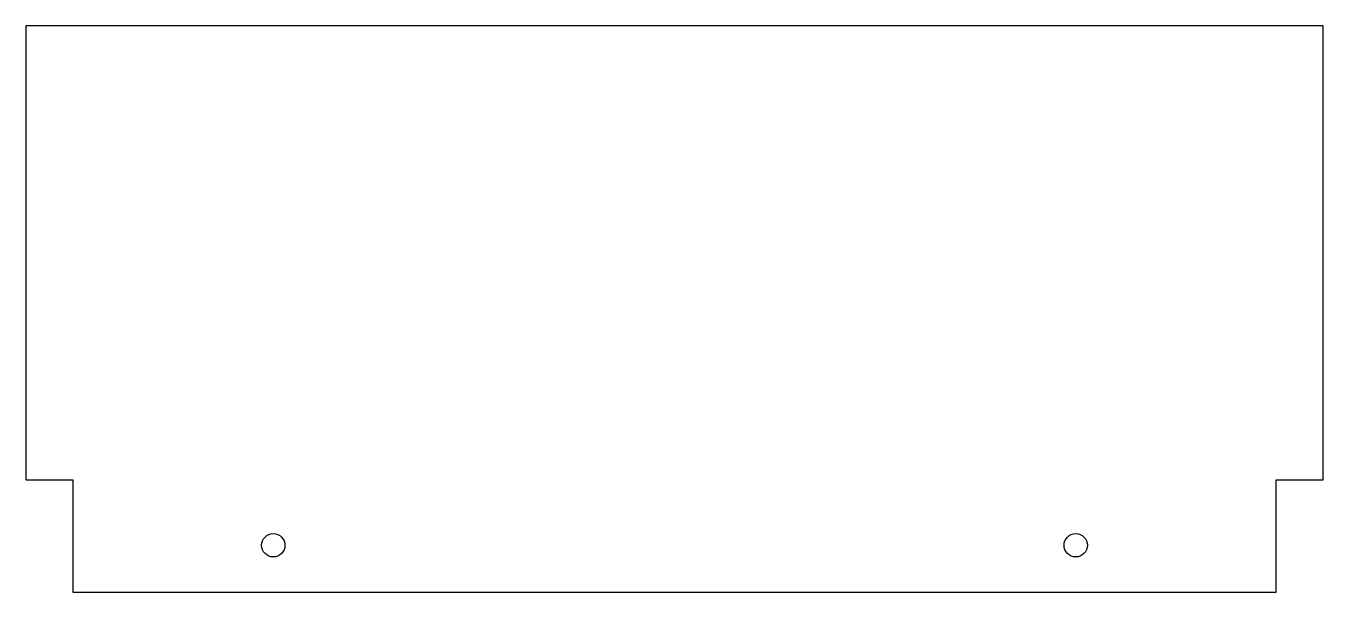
# Model space of a CAD drawing. Header units: millimetres. Extents: x -139 to 139, y -56 to 66.
import ezdxf

# ---------------------------------------------------------------- set-up
doc = ezdxf.new("R2010")
doc.units = ezdxf.units.MM

msp = doc.modelspace()

# ---------------------------------------------------------------- linework, layer by layer
msp.add_lwpolyline([(128.65, -31.53), (138.65, -31.53), (138.65, 65.53), (-138.65, 65.53), (-138.65, -31.53), (-128.65, -31.53), (-128.65, -55.53), (128.65, -55.53)], close=True)
for centre in [(-85.77, -45.53), (85.77, -45.53)]:
    msp.add_circle(centre, 2.5)

doc.saveas('drawing.dxf')
